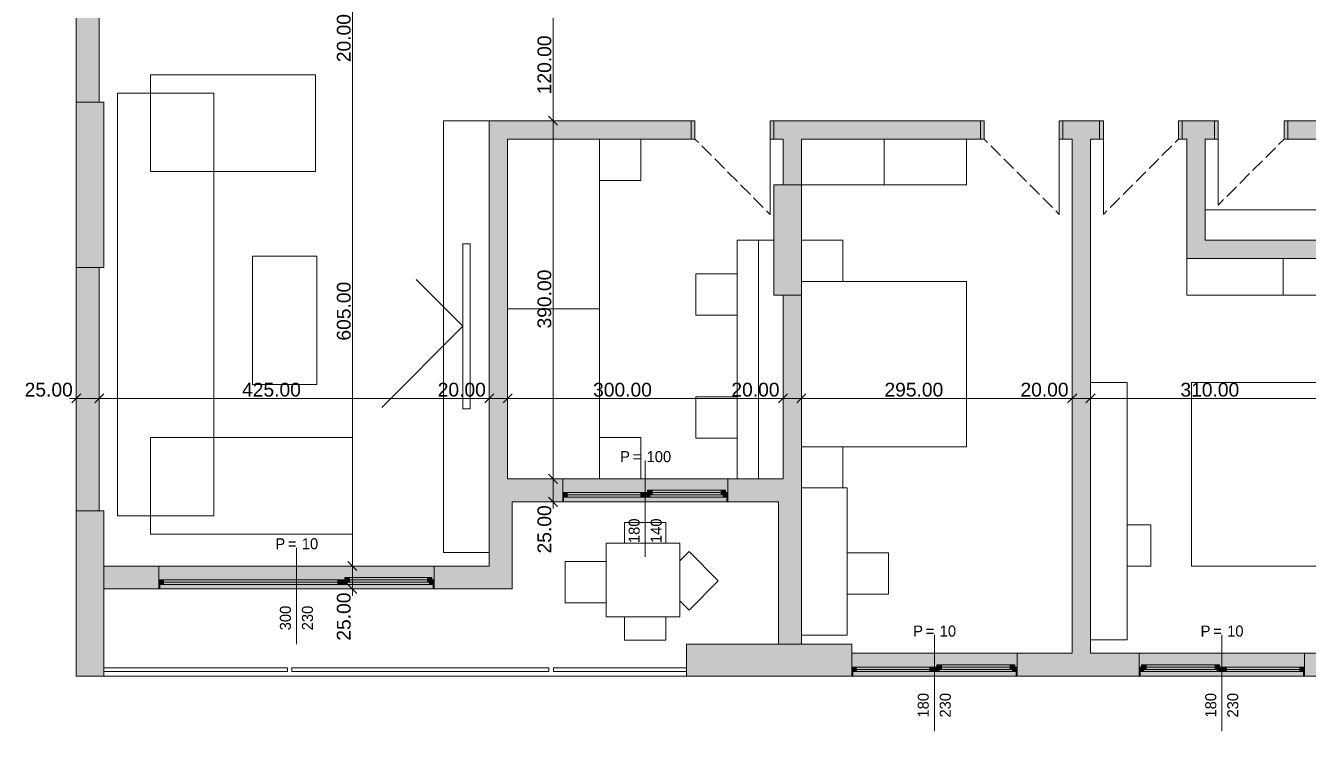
# Model space of a CAD drawing. Header units: millimetres. Extents: x 5493291 to 5652041, y -5155064 to -5098765.
# Drawn here: x 5514951 to 5528928, y -5138942 to -5131257 of the extents above; entities that cross this region are included whole.
import ezdxf

# ---------------------------------------------------------------- set-up
doc = ezdxf.new("R2010")
doc.units = ezdxf.units.MM
doc.header["$MEASUREMENT"] = 0
for name, color, linetype, lineweight in [('Drawing & Figure_Pen_No__1', 7, 'Continuous', 13), ('Drawing & Figure_Pen_No__101', 252, 'Continuous', 13), ('Drawing & Figure_Pen_No__2', 8, 'Continuous', 13)]:
    doc.layers.add(name, color=color, linetype=linetype, lineweight=lineweight)
for name, color, linetype, lineweight, true_color in [('Drawing & Figure_Pen_No__145', 7, 'Continuous', 13, 0x0077b0), ('Drawing & Figure_Pen_No__181', 7, 'Continuous', 5, 0x282828), ('Drawing & Figure_Pen_No__61', 7, 'Continuous', 13, 0x6a6a6a)]:
    doc.layers.add(name, color=color, linetype=linetype, lineweight=lineweight, true_color=true_color)
doc.styles.add('GENERATED_STYLE_1', font='GIL_____.TTF')
doc.styles.add('GENERATED_STYLE_2', font='arial.ttf')

msp = doc.modelspace()

# ---------------------------------------------------------------- hatches: boundary and pattern name
at = {"layer": 'Drawing & Figure_Pen_No__1', "linetype": 'Continuous', "lineweight": 0, "true_color": 0xffffff}
for points in [[(5515553, -5130592), (5515503, -5130592), (5515503, -5132092), (5515753, -5132092), (5515753, -5130592), (5515603, -5130592)], [(5520003, -5132492), (5520203, -5132492), (5520003, -5132292)], [(5520003, -5132292), (5520203, -5132492), (5520203, -5132292)], [(5520203, -5132492), (5522203, -5132492), (5522203, -5132292), (5520203, -5132292)], [(5522203, -5132292), (5522203, -5132492), (5522243, -5132492), (5522243, -5132292)], [(5523103, -5132492), (5523103, -5132292), (5523064, -5132292), (5523064, -5132492)], [(5523103, -5132492), (5525354, -5132492), (5525354, -5132292), (5523103, -5132292)], [(5525354, -5132292), (5525354, -5132492), (5525394, -5132492), (5525394, -5132292)], [(5526254, -5132492), (5526254, -5132292), (5526214, -5132292), (5526214, -5132492)], [(5526254, -5132492), (5526654, -5132492), (5526654, -5132292), (5526254, -5132292)], [(5526654, -5132492), (5526694, -5132492), (5526694, -5132292), (5526654, -5132292)], [(5527554, -5132292), (5527514, -5132292), (5527514, -5132492), (5527554, -5132492)], [(5527554, -5132492), (5527904, -5132492), (5527904, -5132292), (5527554, -5132292)], [(5527904, -5132492), (5527944, -5132492), (5527944, -5132292), (5527904, -5132292)], [(5528704, -5132292), (5528664, -5132292), (5528664, -5132492), (5528704, -5132492)], [(5528704, -5132492), (5529604, -5132492), (5529604, -5132292), (5528704, -5132292)], [(5520003, -5132492), (5520003, -5136192), (5520203, -5136192), (5520203, -5132492)], [(5523404, -5132992), (5523404, -5132492), (5523204, -5132492), (5523204, -5132992)], [(5526554, -5138092), (5526554, -5132492), (5526354, -5132492), (5526354, -5138092)], [(5527804, -5133592), (5527804, -5132492), (5527604, -5132492), (5527604, -5133592)], [(5527804, -5133592), (5527604, -5133792), (5527804, -5133792)], [(5527604, -5133592), (5527604, -5133792), (5527804, -5133592)], [(5527804, -5133792), (5529604, -5133792), (5529604, -5133592), (5527804, -5133592)], [(5515503, -5133892), (5515503, -5136542), (5515753, -5136542), (5515753, -5133892)], [(5523404, -5136192), (5523404, -5134192), (5523204, -5134192), (5523204, -5136192)], [(5520003, -5136192), (5520253, -5136442), (5520253, -5136192)], [(5520003, -5136442), (5520253, -5136442), (5520003, -5136192)], [(5520253, -5136192), (5520253, -5136442), (5520803, -5136442), (5520803, -5136392), (5520803, -5136342), (5520803, -5136192)], [(5522604, -5136392), (5522604, -5136342), (5522604, -5136192), (5520803, -5136192), (5520803, -5136342), (5520803, -5136392)], [(5522604, -5136392), (5522604, -5136442), (5523204, -5136442), (5523204, -5136192), (5522604, -5136192), (5522604, -5136342)], [(5523204, -5136192), (5523404, -5136442), (5523404, -5136192)], [(5523204, -5136442), (5523404, -5136442), (5523204, -5136192)], [(5520803, -5136342), (5520803, -5136392), (5520853, -5136392), (5520853, -5136342)], [(5520803, -5136392), (5520803, -5136442), (5520813, -5136442), (5522593, -5136442), (5522604, -5136442), (5522604, -5136392)], [(5520813, -5136442), (5520813, -5136392), (5520803, -5136392), (5520803, -5136442)], [(5520853, -5136342), (5520853, -5136392), (5521653, -5136392), (5521653, -5136342)], [(5521703, -5136392), (5521703, -5136342), (5521653, -5136342), (5521653, -5136392)], [(5521703, -5136342), (5521703, -5136392), (5521753, -5136392), (5521753, -5136367), (5521728, -5136367), (5521728, -5136342)], [(5521728, -5136317), (5521728, -5136367), (5521778, -5136367), (5521778, -5136317)], [(5522528, -5136317), (5521778, -5136317), (5521778, -5136367), (5521753, -5136367), (5521753, -5136392), (5522553, -5136392), (5522553, -5136367), (5522528, -5136367)], [(5522528, -5136367), (5522528, -5136317), (5521778, -5136317), (5521778, -5136367)], [(5522578, -5136367), (5522578, -5136317), (5522528, -5136317), (5522528, -5136367)], [(5522604, -5136392), (5522604, -5136342), (5522578, -5136342), (5522578, -5136367), (5522553, -5136367), (5522553, -5136392)], [(5522604, -5136442), (5522604, -5136392), (5522593, -5136392), (5522593, -5136442)], [(5520003, -5136442), (5520003, -5137142), (5520253, -5137142), (5520253, -5136442)], [(5523404, -5137992), (5523404, -5136442), (5523154, -5136442), (5523154, -5137992)], [(5515803, -5137142), (5515803, -5137392), (5516403, -5137392), (5516403, -5137342), (5516403, -5137292), (5516403, -5137142)], [(5519403, -5137342), (5519403, -5137292), (5519403, -5137142), (5516403, -5137142), (5516403, -5137292), (5516403, -5137342)], [(5519403, -5137342), (5519403, -5137392), (5520003, -5137392), (5520003, -5137142), (5519403, -5137142), (5519403, -5137292)], [(5520003, -5137392), (5520253, -5137392), (5520003, -5137142)], [(5520003, -5137142), (5520253, -5137392), (5520253, -5137142)], [(5516403, -5137292), (5516403, -5137342), (5516453, -5137342), (5516453, -5137292)], [(5516403, -5137342), (5516403, -5137392), (5516413, -5137392), (5519393, -5137392), (5519403, -5137392), (5519403, -5137342)], [(5516413, -5137392), (5516413, -5137342), (5516403, -5137342), (5516403, -5137392)], [(5516453, -5137292), (5516453, -5137342), (5518353, -5137342), (5518353, -5137292)], [(5518403, -5137342), (5518403, -5137292), (5518353, -5137292), (5518353, -5137342)], [(5518403, -5137292), (5518403, -5137342), (5518453, -5137342), (5518453, -5137317), (5518428, -5137317), (5518428, -5137292)], [(5518428, -5137267), (5518428, -5137317), (5518478, -5137317), (5518478, -5137267)], [(5519328, -5137267), (5518478, -5137267), (5518478, -5137317), (5518453, -5137317), (5518453, -5137342), (5519353, -5137342), (5519353, -5137317), (5519328, -5137317)], [(5519328, -5137317), (5519328, -5137267), (5518478, -5137267), (5518478, -5137317)], [(5519378, -5137317), (5519378, -5137267), (5519328, -5137267), (5519328, -5137317)], [(5519403, -5137342), (5519403, -5137292), (5519378, -5137292), (5519378, -5137317), (5519353, -5137317), (5519353, -5137342)], [(5519403, -5137392), (5519403, -5137342), (5519393, -5137342), (5519393, -5137392)], [(5525754, -5138292), (5525754, -5138242), (5525754, -5138092), (5523954, -5138092), (5523954, -5138242), (5523954, -5138292)], [(5525754, -5138342), (5527086, -5138342), (5527086, -5138292), (5527086, -5138242), (5527086, -5138092), (5525754, -5138092), (5525754, -5138242), (5525754, -5138292)], [(5527086, -5138292), (5528886, -5138292), (5528886, -5138242), (5528886, -5138092), (5527086, -5138092), (5527086, -5138242)], [(5528886, -5138292), (5528886, -5138342), (5529604, -5138342), (5529604, -5138092), (5528886, -5138092), (5528886, -5138242)], [(5523954, -5138242), (5523954, -5138292), (5524004, -5138292), (5524004, -5138242)], [(5524004, -5138242), (5524004, -5138292), (5524804, -5138292), (5524804, -5138242)], [(5524854, -5138292), (5524854, -5138242), (5524804, -5138242), (5524804, -5138292)], [(5524854, -5138242), (5524854, -5138292), (5524904, -5138292), (5524904, -5138267), (5524879, -5138267), (5524879, -5138242)], [(5524879, -5138217), (5524879, -5138267), (5524929, -5138267), (5524929, -5138217)], [(5525679, -5138217), (5524929, -5138217), (5524929, -5138267), (5524904, -5138267), (5524904, -5138292), (5525704, -5138292), (5525704, -5138267), (5525679, -5138267)], [(5525679, -5138267), (5525679, -5138217), (5524929, -5138217), (5524929, -5138267)], [(5525729, -5138267), (5525729, -5138217), (5525679, -5138217), (5525679, -5138267)], [(5525754, -5138292), (5525754, -5138242), (5525729, -5138242), (5525729, -5138267), (5525704, -5138267), (5525704, -5138292)], [(5527086, -5138292), (5527136, -5138292), (5527136, -5138267), (5527111, -5138267), (5527111, -5138242), (5527086, -5138242)], [(5527111, -5138267), (5527161, -5138267), (5527161, -5138217), (5527111, -5138217)], [(5527161, -5138217), (5527161, -5138267), (5527136, -5138267), (5527136, -5138292), (5527936, -5138292), (5527936, -5138267), (5527911, -5138267), (5527911, -5138217)], [(5527161, -5138267), (5527911, -5138267), (5527911, -5138217), (5527161, -5138217)], [(5527961, -5138217), (5527911, -5138217), (5527911, -5138267), (5527961, -5138267)], [(5527986, -5138242), (5527961, -5138242), (5527961, -5138267), (5527936, -5138267), (5527936, -5138292), (5527986, -5138292)], [(5527986, -5138292), (5528036, -5138292), (5528036, -5138242), (5527986, -5138242)], [(5528836, -5138242), (5528036, -5138242), (5528036, -5138292), (5528836, -5138292)], [(5528886, -5138242), (5528836, -5138242), (5528836, -5138292), (5528886, -5138292)], [(5523954, -5138292), (5523954, -5138342), (5523964, -5138342), (5525744, -5138342), (5525754, -5138342), (5525754, -5138292)], [(5523964, -5138342), (5523964, -5138292), (5523954, -5138292), (5523954, -5138342)], [(5525754, -5138342), (5525754, -5138292), (5525744, -5138292), (5525744, -5138342)], [(5528886, -5138292), (5527086, -5138292), (5527086, -5138342), (5527096, -5138342), (5528876, -5138342), (5528886, -5138342)], [(5527086, -5138342), (5527096, -5138342), (5527096, -5138292), (5527086, -5138292)], [(5528876, -5138342), (5528886, -5138342), (5528886, -5138292), (5528876, -5138292)]]:
    msp.add_hatch(color=7, dxfattribs=at).paths.add_polyline_path(points)
at = {"layer": 'Drawing & Figure_Pen_No__1', "linetype": 'Continuous', "lineweight": 0, "true_color": 0x000000}
for points in [[(5515803, -5132092), (5515503, -5132092), (5515503, -5133892), (5515803, -5133892)], [(5523404, -5132992), (5523103, -5132992), (5523103, -5134192), (5523404, -5134192)], [(5515803, -5136542), (5515503, -5136542), (5515503, -5138342), (5515803, -5138342)], [(5522153, -5137992), (5522153, -5138342), (5523954, -5138342), (5523954, -5137992)]]:
    msp.add_hatch(color=18, dxfattribs=at).paths.add_polyline_path(points)

# ---------------------------------------------------------------- linework, layer by layer
at = {"layer": 'Drawing & Figure_Pen_No__1', "color": 7, "linetype": 'Continuous', "lineweight": 13}
for points in [[(5515503, -5119791), (5515503, -5138342)], [(5515503, -5119791), (5515503, -5138342)], [(5515503, -5130592), (5515503, -5132092)], [(5515753, -5132092), (5515753, -5130592)], [(5518511, -5137142), (5518511, -5131092)], [(5520698, -5132292), (5520698, -5131092)], [(5515503, -5132092), (5515753, -5132092)], [(5515803, -5132092), (5515503, -5132092)], [(5515503, -5132092), (5515503, -5133892)], [(5515803, -5133892), (5515803, -5132092)], [(5520003, -5132292), (5520003, -5132492)], [(5522203, -5132292), (5520003, -5132292)], [(5520791, -5132292), (5520604, -5132292)], [(5520698, -5136192), (5520698, -5132292)], [(5522203, -5132292), (5522181, -5132292)], [(5522203, -5132292), (5522181, -5132292)], [(5522203, -5132292), (5522181, -5132292)], [(5522203, -5132492), (5522203, -5132292)], [(5522203, -5132492), (5522203, -5132292)], [(5522203, -5132492), (5522203, -5132292)], [(5523103, -5132292), (5523126, -5132292)], [(5523103, -5132492), (5523103, -5132292)], [(5525354, -5132292), (5523103, -5132292)], [(5523103, -5132492), (5523103, -5132292)], [(5523103, -5132492), (5523103, -5132292)], [(5523103, -5132292), (5523126, -5132292)], [(5523103, -5132292), (5523126, -5132292)], [(5525354, -5132292), (5525332, -5132292)], [(5525354, -5132292), (5525332, -5132292)], [(5525354, -5132292), (5525332, -5132292)], [(5525354, -5132492), (5525354, -5132292)], [(5525354, -5132492), (5525354, -5132292)], [(5525354, -5132492), (5525354, -5132292)], [(5526254, -5132292), (5526276, -5132292)], [(5526254, -5132492), (5526254, -5132292)], [(5526654, -5132292), (5526254, -5132292)], [(5526254, -5132492), (5526254, -5132292)], [(5526254, -5132492), (5526254, -5132292)], [(5526254, -5132292), (5526276, -5132292)], [(5526254, -5132292), (5526276, -5132292)], [(5526654, -5132292), (5526632, -5132292)], [(5526654, -5132292), (5526632, -5132292)], [(5526654, -5132292), (5526632, -5132292)], [(5526654, -5132492), (5526654, -5132292)], [(5526654, -5132492), (5526654, -5132292)], [(5526654, -5132492), (5526654, -5132292)], [(5527554, -5132292), (5527576, -5132292)], [(5527554, -5132492), (5527554, -5132292)], [(5527904, -5132292), (5527554, -5132292)], [(5527554, -5132492), (5527554, -5132292)], [(5527554, -5132492), (5527554, -5132292)], [(5527554, -5132292), (5527576, -5132292)], [(5527554, -5132292), (5527576, -5132292)], [(5527904, -5132292), (5527882, -5132292)], [(5527904, -5132292), (5527882, -5132292)], [(5527904, -5132292), (5527882, -5132292)], [(5527904, -5132492), (5527904, -5132292)], [(5527904, -5132492), (5527904, -5132292)], [(5527904, -5132492), (5527904, -5132292)], [(5528704, -5132292), (5528726, -5132292)], [(5528704, -5132492), (5528704, -5132292)], [(5529604, -5132292), (5528704, -5132292)], [(5528704, -5132492), (5528704, -5132292)], [(5528704, -5132492), (5528704, -5132292)], [(5528704, -5132292), (5528726, -5132292)], [(5528704, -5132292), (5528726, -5132292)], [(5520003, -5132492), (5520003, -5136192)], [(5520203, -5132492), (5522203, -5132492)], [(5520203, -5136192), (5520203, -5132492)], [(5522203, -5132492), (5522181, -5132492)], [(5522203, -5132492), (5522181, -5132492)], [(5522203, -5132492), (5522181, -5132492)], [(5523103, -5132492), (5523126, -5132492)], [(5523103, -5132492), (5523204, -5132492)], [(5523103, -5132492), (5523126, -5132492)], [(5523103, -5132492), (5523126, -5132492)], [(5523204, -5132492), (5523204, -5132992)], [(5523404, -5132492), (5525354, -5132492)], [(5523404, -5132992), (5523404, -5132492)], [(5525354, -5132492), (5525332, -5132492)], [(5525354, -5132492), (5525332, -5132492)], [(5525354, -5132492), (5525332, -5132492)], [(5526254, -5132492), (5526276, -5132492)], [(5526254, -5132492), (5526354, -5132492)], [(5526254, -5132492), (5526276, -5132492)], [(5526254, -5132492), (5526276, -5132492)], [(5526354, -5132492), (5526354, -5138092)], [(5526554, -5138092), (5526554, -5132492)], [(5526554, -5132492), (5526654, -5132492)], [(5526654, -5132492), (5526632, -5132492)], [(5526654, -5132492), (5526632, -5132492)], [(5526654, -5132492), (5526632, -5132492)], [(5527554, -5132492), (5527576, -5132492)], [(5527554, -5132492), (5527604, -5132492)], [(5527554, -5132492), (5527576, -5132492)], [(5527554, -5132492), (5527576, -5132492)], [(5527604, -5132492), (5527604, -5133792)], [(5527804, -5132492), (5527904, -5132492)], [(5527804, -5133592), (5527804, -5132492)], [(5527904, -5132492), (5527882, -5132492)], [(5527904, -5132492), (5527882, -5132492)], [(5527904, -5132492), (5527882, -5132492)], [(5528704, -5132492), (5528726, -5132492)], [(5528704, -5132492), (5529604, -5132492)], [(5528704, -5132492), (5528726, -5132492)], [(5528704, -5132492), (5528726, -5132492)], [(5523404, -5132992), (5523103, -5132992)], [(5523103, -5132992), (5523103, -5134192)], [(5523204, -5132992), (5523404, -5132992)], [(5523404, -5134192), (5523404, -5132992)], [(5529604, -5133592), (5527804, -5133592)], [(5515503, -5133892), (5515503, -5136542)], [(5515753, -5133892), (5515503, -5133892)], [(5515503, -5133892), (5515803, -5133892)], [(5515753, -5136542), (5515753, -5133892)], [(5527604, -5133792), (5527804, -5133792)], [(5527804, -5133792), (5529604, -5133792)], [(5523103, -5134192), (5523404, -5134192)], [(5523404, -5134192), (5523204, -5134192)], [(5523204, -5134192), (5523204, -5136192)], [(5523404, -5136192), (5523404, -5134192)], [(5515503, -5135410), (5515503, -5135222)], [(5515753, -5135410), (5515753, -5135222)], [(5520003, -5135410), (5520003, -5135222)], [(5520203, -5135410), (5520203, -5135222)], [(5523204, -5135410), (5523204, -5135222)], [(5523404, -5135410), (5523404, -5135222)], [(5526354, -5135410), (5526354, -5135222)], [(5526554, -5135410), (5526554, -5135222)], [(5515428, -5135316), (5515503, -5135316)], [(5515503, -5135316), (5515753, -5135316)], [(5515753, -5135316), (5520003, -5135316)], [(5520003, -5135316), (5520203, -5135316)], [(5520203, -5135316), (5523204, -5135316)], [(5523204, -5135316), (5523404, -5135316)], [(5523404, -5135316), (5526354, -5135316)], [(5526354, -5135316), (5526554, -5135316)], [(5526554, -5135316), (5529654, -5135316)], [(5520003, -5136192), (5520003, -5137142)], [(5520203, -5136192), (5520253, -5136192)], [(5520803, -5136192), (5520253, -5136192)], [(5520791, -5136192), (5520604, -5136192)], [(5520698, -5136442), (5520698, -5136192)], [(5520803, -5136342), (5520803, -5136192)], [(5522604, -5136342), (5522604, -5136192)], [(5523204, -5136192), (5522604, -5136192)], [(5523404, -5136442), (5523404, -5136192)], [(5520803, -5136392), (5520803, -5136342)], [(5520803, -5136442), (5520803, -5136392)], [(5520803, -5136442), (5520803, -5136392)], [(5522604, -5136392), (5522604, -5136342)], [(5522604, -5136442), (5522604, -5136392)], [(5522604, -5136442), (5522604, -5136392)], [(5515503, -5136542), (5515753, -5136542)], [(5515803, -5136542), (5515503, -5136542)], [(5515503, -5136542), (5515503, -5138342)], [(5515803, -5138342), (5515803, -5136542)], [(5520253, -5137392), (5520253, -5136442)], [(5520253, -5136442), (5520803, -5136442)], [(5520791, -5136442), (5520604, -5136442)], [(5520698, -5136517), (5520698, -5136442)], [(5522604, -5136442), (5523154, -5136442)], [(5523154, -5136442), (5523154, -5137992)], [(5523404, -5137992), (5523404, -5136442)], [(5516403, -5137142), (5515803, -5137142)], [(5515803, -5137392), (5515803, -5137142)], [(5516403, -5137292), (5516403, -5137142)], [(5518605, -5137142), (5518417, -5137142)], [(5518511, -5137392), (5518511, -5137142)], [(5519403, -5137292), (5519403, -5137142)], [(5520003, -5137142), (5519403, -5137142)], [(5515803, -5137392), (5516403, -5137392)], [(5516403, -5137342), (5516403, -5137292)], [(5516403, -5137392), (5516403, -5137342)], [(5516403, -5137392), (5516403, -5137342)], [(5518605, -5137392), (5518417, -5137392)], [(5518511, -5137467), (5518511, -5137392)], [(5519403, -5137342), (5519403, -5137292)], [(5519403, -5137392), (5519403, -5137342)], [(5519403, -5137392), (5519403, -5137342)], [(5519403, -5137392), (5520003, -5137392)], [(5520253, -5137392), (5520003, -5137392)], [(5522153, -5137992), (5522153, -5138342)], [(5523954, -5137992), (5522153, -5137992)], [(5523154, -5137992), (5523404, -5137992)], [(5523954, -5138342), (5523954, -5137992)], [(5523954, -5138242), (5523954, -5138092)], [(5525754, -5138242), (5525754, -5138092)], [(5526354, -5138092), (5525754, -5138092)], [(5527086, -5138092), (5526554, -5138092)], [(5527086, -5138242), (5527086, -5138092)], [(5528886, -5138242), (5528886, -5138092)], [(5529604, -5138092), (5528886, -5138092)], [(5523954, -5138292), (5523954, -5138242)], [(5525754, -5138292), (5525754, -5138242)], [(5527086, -5138292), (5527086, -5138242)], [(5528886, -5138292), (5528886, -5138242)], [(5515503, -5138342), (5529904, -5138342)], [(5515503, -5138342), (5529904, -5138342)], [(5515503, -5138342), (5515803, -5138342)], [(5517803, -5138252), (5515803, -5138252)], [(5515803, -5138252), (5515803, -5138292)], [(5515803, -5138292), (5517803, -5138292)], [(5517803, -5138292), (5517803, -5138252)], [(5520653, -5138252), (5517853, -5138252)], [(5517853, -5138252), (5517853, -5138292)], [(5517853, -5138292), (5520653, -5138292)], [(5520653, -5138292), (5520653, -5138252)], [(5522153, -5138252), (5520703, -5138252)], [(5520703, -5138252), (5520703, -5138292)], [(5520703, -5138292), (5522153, -5138292)], [(5522153, -5138292), (5522153, -5138252)], [(5522153, -5138342), (5523954, -5138342)], [(5523954, -5138342), (5523954, -5138292)], [(5523954, -5138342), (5523954, -5138292)], [(5525754, -5138342), (5525754, -5138292)], [(5525754, -5138342), (5525754, -5138292)], [(5525754, -5138342), (5527086, -5138342)], [(5527086, -5138342), (5527086, -5138292)], [(5527086, -5138342), (5527086, -5138292)], [(5528886, -5138342), (5528886, -5138292)], [(5528886, -5138342), (5528886, -5138292)], [(5528886, -5138342), (5529604, -5138342)]]:
    msp.add_lwpolyline(points, dxfattribs=at)
at = {"layer": 'Drawing & Figure_Pen_No__101', "color": 252, "linetype": 'Continuous', "lineweight": 13}
for points in [[(5516311, -5131794), (5518111, -5131794)], [(5516311, -5132844), (5516311, -5131794)], [(5518111, -5131794), (5518111, -5132844)], [(5515953, -5131994), (5517003, -5131994)], [(5515953, -5136594), (5515953, -5131994)], [(5517003, -5131994), (5517003, -5136594)], [(5520003, -5132292), (5519503, -5132292)], [(5519503, -5132292), (5519503, -5136994)], [(5520003, -5136994), (5520003, -5132292)], [(5520203, -5134342), (5520203, -5132492)], [(5520203, -5132492), (5521203, -5132492)], [(5521203, -5132492), (5521203, -5134342)], [(5521203, -5132492), (5521203, -5132942)], [(5521653, -5132492), (5521203, -5132492)], [(5521653, -5132942), (5521653, -5132492)], [(5524304, -5132492), (5523404, -5132492)], [(5523404, -5132492), (5523404, -5132992)], [(5524304, -5132992), (5524304, -5132492)], [(5525204, -5132492), (5524304, -5132492)], [(5524304, -5132492), (5524304, -5132992)], [(5525204, -5132992), (5525204, -5132492)], [(5518111, -5132844), (5516311, -5132844)], [(5521203, -5132942), (5521653, -5132942)], [(5523404, -5132992), (5524304, -5132992)], [(5524304, -5132992), (5525204, -5132992)], [(5527804, -5133263), (5529104, -5133263)], [(5522703, -5136192), (5522703, -5133594)], [(5522703, -5133594), (5523103, -5133594)], [(5522937, -5133594), (5523103, -5133594)], [(5522937, -5136192), (5522937, -5133594)], [(5523103, -5133594), (5523103, -5134192)], [(5523103, -5133594), (5523103, -5134192)], [(5523854, -5133594), (5523404, -5133594)], [(5523404, -5133594), (5523404, -5134044)], [(5523854, -5134044), (5523854, -5133594)], [(5517422, -5133766), (5518122, -5133766)], [(5517422, -5135166), (5517422, -5133766)], [(5518122, -5133766), (5518122, -5135166)], [(5519796, -5133632), (5519716, -5133632)], [(5519716, -5133632), (5519716, -5135431)], [(5519796, -5135431), (5519796, -5133632)], [(5528654, -5133792), (5527604, -5133792)], [(5527604, -5133792), (5527604, -5134192)], [(5528654, -5134192), (5528654, -5133792)], [(5529604, -5133792), (5528654, -5133792)], [(5528654, -5133792), (5528654, -5134192)], [(5519716, -5134531), (5519206, -5134021)], [(5522253, -5134409), (5522253, -5133959)], [(5522253, -5133959), (5522703, -5133959)], [(5522703, -5133959), (5522703, -5134409)], [(5523404, -5134044), (5525204, -5134044)], [(5523404, -5135844), (5523404, -5134044)], [(5523404, -5134044), (5523854, -5134044)], [(5525204, -5134044), (5525204, -5135844)], [(5523103, -5134192), (5523204, -5134192)], [(5523103, -5134192), (5523204, -5134192)], [(5523204, -5134192), (5523204, -5136192)], [(5523204, -5134192), (5523204, -5136192)], [(5527604, -5134192), (5528654, -5134192)], [(5528654, -5134192), (5529604, -5134192)], [(5521203, -5134342), (5520203, -5134342)], [(5520203, -5134342), (5520203, -5136192)], [(5521203, -5134342), (5520203, -5134342)], [(5521203, -5136192), (5521203, -5134342)], [(5522703, -5134409), (5522253, -5134409)], [(5519716, -5134531), (5518832, -5135415)], [(5518122, -5135166), (5517422, -5135166)], [(5526954, -5135144), (5526554, -5135144)], [(5526554, -5135144), (5526554, -5137944)], [(5526954, -5137944), (5526954, -5135144)], [(5529654, -5135144), (5527654, -5135144)], [(5527654, -5135144), (5527654, -5137144)], [(5522253, -5135749), (5522253, -5135298)], [(5522253, -5135298), (5522703, -5135298)], [(5522703, -5135298), (5522703, -5135749)], [(5519716, -5135431), (5519796, -5135431)], [(5516311, -5135744), (5518511, -5135744)], [(5516311, -5136794), (5516311, -5135744)], [(5518511, -5135744), (5518511, -5136794)], [(5521203, -5136192), (5521203, -5135744)], [(5521203, -5135744), (5521653, -5135744)], [(5521653, -5135744), (5521653, -5136192)], [(5522703, -5135749), (5522253, -5135749)], [(5525204, -5135844), (5523404, -5135844)], [(5523854, -5135844), (5523404, -5135844)], [(5523404, -5135844), (5523404, -5136292)], [(5523854, -5136292), (5523854, -5135844)], [(5520203, -5136192), (5521203, -5136192)], [(5521653, -5136192), (5521203, -5136192)], [(5523204, -5136192), (5522703, -5136192)], [(5523204, -5136192), (5522937, -5136192)], [(5523404, -5136292), (5523854, -5136292)], [(5523904, -5136292), (5523404, -5136292)], [(5523404, -5136292), (5523404, -5137894)], [(5523904, -5137894), (5523904, -5136292)], [(5517003, -5136594), (5515953, -5136594)], [(5521478, -5136894), (5521478, -5136669)], [(5521478, -5136669), (5521928, -5136669)], [(5521928, -5136669), (5521928, -5136894)], [(5526954, -5136694), (5527211, -5136694)], [(5527211, -5136694), (5527211, -5137144)], [(5518511, -5136794), (5516311, -5136794)], [(5521278, -5136894), (5522078, -5136894)], [(5521278, -5137694), (5521278, -5136894)], [(5522078, -5136894), (5522078, -5137694)], [(5522078, -5137087), (5522180, -5136985)], [(5522180, -5136985), (5522498, -5137304)], [(5519503, -5136994), (5520003, -5136994)], [(5520828, -5137544), (5520828, -5137094)], [(5520828, -5137094), (5521278, -5137094)], [(5521278, -5137094), (5521278, -5137544)], [(5524354, -5136998), (5523904, -5136998)], [(5523904, -5136998), (5523904, -5137449)], [(5524354, -5137449), (5524354, -5136998)], [(5527211, -5137144), (5526954, -5137144)], [(5527654, -5137144), (5529654, -5137144)], [(5522498, -5137304), (5522180, -5137622)], [(5521278, -5137544), (5520828, -5137544)], [(5522180, -5137622), (5522078, -5137521)], [(5523904, -5137449), (5524354, -5137449)], [(5522078, -5137694), (5521278, -5137694)], [(5521478, -5137949), (5521478, -5137694)], [(5521928, -5137694), (5521928, -5137949)], [(5521928, -5137949), (5521478, -5137949)], [(5523404, -5137894), (5523904, -5137894)], [(5526554, -5137944), (5526954, -5137944)]]:
    msp.add_lwpolyline(points, dxfattribs=at)
at = {"layer": 'Drawing & Figure_Pen_No__145', "color": 144, "linetype": 'Continuous', "lineweight": 13, "true_color": 0x0077b0}
for points in [[(5520648, -5132242), (5520747, -5132342)], [(5515553, -5135266), (5515453, -5135366)], [(5515803, -5135266), (5515703, -5135366)], [(5520053, -5135266), (5519953, -5135366)], [(5520253, -5135266), (5520153, -5135366)], [(5523253, -5135266), (5523154, -5135366)], [(5523453, -5135266), (5523354, -5135366)], [(5526404, -5135266), (5526304, -5135366)], [(5526604, -5135266), (5526504, -5135366)], [(5521703, -5137042), (5521703, -5135992)], [(5520648, -5136142), (5520747, -5136242)], [(5520648, -5136392), (5520747, -5136492)], [(5517903, -5137992), (5517903, -5136942)], [(5518461, -5137092), (5518561, -5137192)], [(5518461, -5137342), (5518561, -5137442)], [(5524854, -5138942), (5524854, -5137892)], [(5527986, -5138942), (5527986, -5137892)]]:
    msp.add_lwpolyline(points, dxfattribs=at)
at = {"layer": 'Drawing & Figure_Pen_No__181', "color": 250, "linetype": 'Continuous', "lineweight": 5, "true_color": 0x282828}
for points in [[(5522243, -5132492), (5522282, -5132531)], [(5525394, -5132492), (5525432, -5132531)], [(5527514, -5132492), (5527475, -5132531)], [(5528664, -5132492), (5528604, -5132552)], [(5522318, -5132566), (5522424, -5132672)], [(5525468, -5132566), (5525574, -5132672)], [(5527440, -5132566), (5527333, -5132672)], [(5528569, -5132587), (5528463, -5132693)], [(5522459, -5132707), (5522565, -5132814)], [(5525609, -5132707), (5525715, -5132814)], [(5527298, -5132707), (5527192, -5132814)], [(5528427, -5132728), (5528321, -5132834)], [(5522600, -5132849), (5522707, -5132955)], [(5525751, -5132849), (5525857, -5132955)], [(5527157, -5132849), (5527051, -5132955)], [(5528286, -5132869), (5528180, -5132976)], [(5522742, -5132990), (5522848, -5133096)], [(5525892, -5132990), (5525998, -5133096)], [(5527015, -5132990), (5526909, -5133096)], [(5528145, -5133011), (5528038, -5133117)], [(5522883, -5133132), (5522989, -5133238)], [(5526033, -5133132), (5526139, -5133238)], [(5526874, -5133132), (5526768, -5133238)], [(5528003, -5133152), (5527944, -5133212)], [(5523025, -5133273), (5523064, -5133312)], [(5526175, -5133273), (5526214, -5133312)], [(5526732, -5133273), (5526694, -5133312)]]:
    msp.add_lwpolyline(points, dxfattribs=at)
at = {"layer": 'Drawing & Figure_Pen_No__2', "color": 8, "linetype": 'Continuous', "lineweight": 13}
for points in [[(5520803, -5136192), (5522604, -5136192)], [(5520803, -5136342), (5520803, -5136192)], [(5522604, -5136342), (5522604, -5136192)], [(5520803, -5136342), (5520853, -5136342)], [(5520803, -5136392), (5520803, -5136342)], [(5520803, -5136392), (5520803, -5136342)], [(5520813, -5136392), (5520803, -5136392)], [(5520803, -5136392), (5520803, -5136442)], [(5520853, -5136392), (5520803, -5136392)], [(5520803, -5136442), (5520803, -5136392)], [(5520803, -5136442), (5520803, -5136392)], [(5520803, -5136442), (5520803, -5136392)], [(5520813, -5136442), (5520813, -5136392)], [(5520853, -5136342), (5520853, -5136392)], [(5520853, -5136342), (5521653, -5136342)], [(5520853, -5136367), (5521653, -5136367)], [(5521653, -5136392), (5520853, -5136392)], [(5521653, -5136392), (5521653, -5136342)], [(5521653, -5136342), (5521703, -5136342)], [(5521703, -5136392), (5521653, -5136392)], [(5521703, -5136342), (5521728, -5136342)], [(5521753, -5136392), (5521703, -5136392)], [(5521728, -5136317), (5521778, -5136317)], [(5521728, -5136367), (5521728, -5136317)], [(5521728, -5136342), (5521728, -5136367)], [(5521728, -5136367), (5521753, -5136367)], [(5521778, -5136367), (5521728, -5136367)], [(5521753, -5136367), (5521753, -5136392)], [(5522553, -5136392), (5521753, -5136392)], [(5521778, -5136317), (5522528, -5136317)], [(5521778, -5136317), (5521778, -5136367)], [(5521778, -5136317), (5522528, -5136317)], [(5521778, -5136342), (5522528, -5136342)], [(5522528, -5136367), (5521778, -5136367)], [(5522528, -5136367), (5522528, -5136317)], [(5522528, -5136317), (5522578, -5136317)], [(5522578, -5136367), (5522528, -5136367)], [(5522553, -5136392), (5522553, -5136367)], [(5522553, -5136367), (5522578, -5136367)], [(5522604, -5136392), (5522553, -5136392)], [(5522578, -5136317), (5522578, -5136367)], [(5522578, -5136367), (5522578, -5136342)], [(5522578, -5136342), (5522604, -5136342)], [(5522604, -5136392), (5522593, -5136392)], [(5522593, -5136392), (5522593, -5136442)], [(5522604, -5136392), (5522604, -5136342)], [(5522604, -5136392), (5522604, -5136342)], [(5522604, -5136442), (5522604, -5136392)], [(5522604, -5136442), (5522604, -5136392)], [(5522604, -5136442), (5522604, -5136392)], [(5522604, -5136442), (5522604, -5136392)], [(5520803, -5136442), (5522604, -5136442)], [(5520803, -5136442), (5520813, -5136442)], [(5520813, -5136442), (5522593, -5136442)], [(5522593, -5136442), (5522604, -5136442)], [(5516403, -5137142), (5519403, -5137142)], [(5516403, -5137292), (5516403, -5137142)], [(5519403, -5137292), (5519403, -5137142)], [(5516403, -5137292), (5516453, -5137292)], [(5516403, -5137342), (5516403, -5137292)], [(5516403, -5137342), (5516403, -5137292)], [(5516413, -5137342), (5516403, -5137342)], [(5516403, -5137342), (5516403, -5137392)], [(5516453, -5137342), (5516403, -5137342)], [(5516403, -5137392), (5516403, -5137342)], [(5516403, -5137392), (5516403, -5137342)], [(5516403, -5137392), (5516403, -5137342)], [(5516403, -5137392), (5519403, -5137392)], [(5516403, -5137392), (5516413, -5137392)], [(5516413, -5137392), (5516413, -5137342)], [(5516413, -5137392), (5519393, -5137392)], [(5516453, -5137292), (5516453, -5137342)], [(5516453, -5137292), (5518353, -5137292)], [(5516453, -5137317), (5518353, -5137317)], [(5518353, -5137342), (5516453, -5137342)], [(5518353, -5137342), (5518353, -5137292)], [(5518353, -5137292), (5518403, -5137292)], [(5518403, -5137342), (5518353, -5137342)], [(5518403, -5137292), (5518428, -5137292)], [(5518453, -5137342), (5518403, -5137342)], [(5518428, -5137267), (5518478, -5137267)], [(5518428, -5137317), (5518428, -5137267)], [(5518428, -5137292), (5518428, -5137317)], [(5518428, -5137317), (5518453, -5137317)], [(5518478, -5137317), (5518428, -5137317)], [(5518453, -5137317), (5518453, -5137342)], [(5519353, -5137342), (5518453, -5137342)], [(5518478, -5137267), (5519328, -5137267)], [(5518478, -5137267), (5518478, -5137317)], [(5518478, -5137267), (5519328, -5137267)], [(5518478, -5137292), (5519328, -5137292)], [(5519328, -5137317), (5518478, -5137317)], [(5519328, -5137317), (5519328, -5137267)], [(5519328, -5137267), (5519378, -5137267)], [(5519378, -5137317), (5519328, -5137317)], [(5519353, -5137342), (5519353, -5137317)], [(5519353, -5137317), (5519378, -5137317)], [(5519403, -5137342), (5519353, -5137342)], [(5519378, -5137267), (5519378, -5137317)], [(5519378, -5137317), (5519378, -5137292)], [(5519378, -5137292), (5519403, -5137292)], [(5519403, -5137342), (5519393, -5137342)], [(5519393, -5137342), (5519393, -5137392)], [(5519393, -5137392), (5519403, -5137392)], [(5519403, -5137342), (5519403, -5137292)], [(5519403, -5137342), (5519403, -5137292)], [(5519403, -5137392), (5519403, -5137342)], [(5519403, -5137392), (5519403, -5137342)], [(5519403, -5137392), (5519403, -5137342)], [(5519403, -5137392), (5519403, -5137342)], [(5523954, -5138092), (5525754, -5138092)], [(5523954, -5138242), (5523954, -5138092)], [(5525754, -5138242), (5525754, -5138092)], [(5528886, -5138092), (5527086, -5138092)], [(5527086, -5138242), (5527086, -5138092)], [(5528886, -5138242), (5528886, -5138092)], [(5523954, -5138242), (5524004, -5138242)], [(5523954, -5138292), (5523954, -5138242)], [(5523954, -5138292), (5523954, -5138242)], [(5524004, -5138242), (5524004, -5138292)], [(5524004, -5138242), (5524804, -5138242)], [(5524804, -5138292), (5524804, -5138242)], [(5524804, -5138242), (5524854, -5138242)], [(5524854, -5138242), (5524879, -5138242)], [(5524879, -5138217), (5524929, -5138217)], [(5524879, -5138267), (5524879, -5138217)], [(5524879, -5138242), (5524879, -5138267)], [(5524929, -5138217), (5525679, -5138217)], [(5524929, -5138217), (5524929, -5138267)], [(5524929, -5138217), (5525679, -5138217)], [(5524929, -5138242), (5525679, -5138242)], [(5525679, -5138267), (5525679, -5138217)], [(5525679, -5138217), (5525729, -5138217)], [(5525729, -5138217), (5525729, -5138267)], [(5525729, -5138267), (5525729, -5138242)], [(5525729, -5138242), (5525754, -5138242)], [(5525754, -5138292), (5525754, -5138242)], [(5525754, -5138292), (5525754, -5138242)], [(5527111, -5138242), (5527086, -5138242)], [(5527086, -5138292), (5527086, -5138242)], [(5527086, -5138292), (5527086, -5138242)], [(5527161, -5138217), (5527111, -5138217)], [(5527111, -5138217), (5527111, -5138267)], [(5527111, -5138267), (5527111, -5138242)], [(5527911, -5138217), (5527161, -5138217)], [(5527161, -5138267), (5527161, -5138217)], [(5527911, -5138217), (5527161, -5138217)], [(5527911, -5138242), (5527161, -5138242)], [(5527961, -5138217), (5527911, -5138217)], [(5527911, -5138217), (5527911, -5138267)], [(5527961, -5138267), (5527961, -5138217)], [(5527986, -5138242), (5527961, -5138242)], [(5527961, -5138242), (5527961, -5138267)], [(5528036, -5138242), (5527986, -5138242)], [(5528036, -5138292), (5528036, -5138242)], [(5528836, -5138242), (5528036, -5138242)], [(5528886, -5138242), (5528836, -5138242)], [(5528836, -5138242), (5528836, -5138292)], [(5528886, -5138292), (5528886, -5138242)], [(5528886, -5138292), (5528886, -5138242)], [(5523964, -5138292), (5523954, -5138292)], [(5523954, -5138292), (5523954, -5138342)], [(5524004, -5138292), (5523954, -5138292)], [(5523954, -5138342), (5523954, -5138292)], [(5523954, -5138342), (5523954, -5138292)], [(5523954, -5138342), (5523954, -5138292)], [(5523954, -5138342), (5525754, -5138342)], [(5523954, -5138342), (5523964, -5138342)], [(5523964, -5138342), (5523964, -5138292)], [(5523964, -5138342), (5525744, -5138342)], [(5524004, -5138267), (5524804, -5138267)], [(5524804, -5138292), (5524004, -5138292)], [(5524854, -5138292), (5524804, -5138292)], [(5524904, -5138292), (5524854, -5138292)], [(5524879, -5138267), (5524904, -5138267)], [(5524929, -5138267), (5524879, -5138267)], [(5524904, -5138267), (5524904, -5138292)], [(5525704, -5138292), (5524904, -5138292)], [(5525679, -5138267), (5524929, -5138267)], [(5525729, -5138267), (5525679, -5138267)], [(5525704, -5138292), (5525704, -5138267)], [(5525704, -5138267), (5525729, -5138267)], [(5525754, -5138292), (5525704, -5138292)], [(5525754, -5138292), (5525744, -5138292)], [(5525744, -5138292), (5525744, -5138342)], [(5525744, -5138342), (5525754, -5138342)], [(5525754, -5138342), (5525754, -5138292)], [(5525754, -5138342), (5525754, -5138292)], [(5525754, -5138342), (5525754, -5138292)], [(5525754, -5138342), (5525754, -5138292)], [(5527086, -5138342), (5527086, -5138292)], [(5527086, -5138292), (5527096, -5138292)], [(5527086, -5138292), (5527136, -5138292)], [(5527086, -5138342), (5527086, -5138292)], [(5527086, -5138342), (5527086, -5138292)], [(5527086, -5138342), (5527086, -5138292)], [(5528886, -5138342), (5527086, -5138342)], [(5527096, -5138342), (5527086, -5138342)], [(5527096, -5138292), (5527096, -5138342)], [(5528876, -5138342), (5527096, -5138342)], [(5527136, -5138267), (5527111, -5138267)], [(5527111, -5138267), (5527161, -5138267)], [(5527136, -5138292), (5527136, -5138267)], [(5527136, -5138292), (5527936, -5138292)], [(5527161, -5138267), (5527911, -5138267)], [(5527911, -5138267), (5527961, -5138267)], [(5527961, -5138267), (5527936, -5138267)], [(5527936, -5138267), (5527936, -5138292)], [(5527936, -5138292), (5527986, -5138292)], [(5527986, -5138292), (5528036, -5138292)], [(5528836, -5138267), (5528036, -5138267)], [(5528036, -5138292), (5528836, -5138292)], [(5528836, -5138292), (5528886, -5138292)], [(5528876, -5138342), (5528876, -5138292)], [(5528876, -5138292), (5528886, -5138292)], [(5528886, -5138342), (5528876, -5138342)], [(5528886, -5138292), (5528886, -5138342)], [(5528886, -5138342), (5528886, -5138292)], [(5528886, -5138342), (5528886, -5138292)], [(5528886, -5138342), (5528886, -5138292)]]:
    msp.add_lwpolyline(points, dxfattribs=at)
at = {"layer": 'Drawing & Figure_Pen_No__61', "color": 251, "linetype": 'Continuous', "lineweight": 13, "true_color": 0x6a6a6a}
for points in [[(5522203, -5132292), (5522243, -5132292)], [(5522203, -5132492), (5522203, -5132292)], [(5522243, -5132292), (5522243, -5132492)], [(5523064, -5132492), (5523064, -5132292)], [(5523064, -5132292), (5523103, -5132292)], [(5523103, -5132292), (5523103, -5132492)], [(5525354, -5132292), (5525394, -5132292)], [(5525354, -5132492), (5525354, -5132292)], [(5525394, -5132292), (5525394, -5132492)], [(5526214, -5132492), (5526214, -5132292)], [(5526214, -5132292), (5526254, -5132292)], [(5526254, -5132292), (5526254, -5132492)], [(5526694, -5132292), (5526654, -5132292)], [(5526654, -5132292), (5526654, -5132492)], [(5526694, -5132492), (5526694, -5132292)], [(5527554, -5132292), (5527514, -5132292)], [(5527514, -5132292), (5527514, -5132492)], [(5527554, -5132492), (5527554, -5132292)], [(5527944, -5132292), (5527904, -5132292)], [(5527904, -5132292), (5527904, -5132492)], [(5527944, -5132492), (5527944, -5132292)], [(5528704, -5132292), (5528664, -5132292)], [(5528664, -5132292), (5528664, -5132492)], [(5528704, -5132492), (5528704, -5132292)], [(5522243, -5132492), (5522203, -5132492)], [(5523103, -5132492), (5523064, -5132492)], [(5523064, -5132492), (5523064, -5133312)], [(5525394, -5132492), (5525354, -5132492)], [(5526254, -5132492), (5526214, -5132492)], [(5526214, -5132492), (5526214, -5133312)], [(5526654, -5132492), (5526694, -5132492)], [(5526694, -5132492), (5526694, -5133312)], [(5527514, -5132492), (5527554, -5132492)], [(5527904, -5132492), (5527944, -5132492)], [(5527944, -5132492), (5527944, -5133212)], [(5528664, -5132492), (5528704, -5132492)]]:
    msp.add_lwpolyline(points, dxfattribs=at)

# ---------------------------------------------------------------- texts
at = {"layer": 'Drawing & Figure_Pen_No__1', "color": 7, "linetype": 'Continuous', "lineweight": 13, "attachment_point": 7, "rotation": 90}
for s, insert, char_height, style in [('\\A1;{\\pql;\\fArial|b0|i0|c0|p0;\\W1.000000;20.00}', (5518494, -5131655), 150, 'GENERATED_STYLE_2'), ('\\A1;{\\pql;\\fArial|b0|i0|c0|p0;\\W1.000000;120.00}', (5520680, -5132005), 150, 'GENERATED_STYLE_2'), ('\\A1;{\\pql;\\fArial|b0|i0|c0|p0;\\W1.000000;390.00}', (5520680, -5134555), 150, 'GENERATED_STYLE_2'), ('\\A1;{\\pql;\\fArial|b0|i0|c0|p0;\\W1.000000;605.00}', (5518494, -5134687), 150, 'GENERATED_STYLE_2'), ('\\A1;{\\pql;\\fArial|b0|i0|c0|p0;\\W1.000000;25.00}', (5520680, -5137005), 150, 'GENERATED_STYLE_2'), ('\\A1;{\\pql;\\fGill Sans MT|b0|i0|c0|p0;\\W1.000000;180}', (5521643, -5136892), 120, 'GENERATED_STYLE_1'), ('\\A1;{\\pql;\\fGill Sans MT|b0|i0|c0|p0;\\W1.000000;140}', (5521883, -5136892), 120, 'GENERATED_STYLE_1'), ('\\A1;{\\pql;\\fArial|b0|i0|c0|p0;\\W1.000000;25.00}', (5518494, -5137955), 150, 'GENERATED_STYLE_2'), ('\\A1;{\\pql;\\fGill Sans MT|b0|i0|c0|p0;\\W1.000000;300}', (5517843, -5137842), 120, 'GENERATED_STYLE_1'), ('\\A1;{\\pql;\\fGill Sans MT|b0|i0|c0|p0;\\W1.000000;230}', (5518083, -5137842), 120, 'GENERATED_STYLE_1'), ('\\A1;{\\pql;\\fGill Sans MT|b0|i0|c0|p0;\\W1.000000;180}', (5524793, -5138792), 120, 'GENERATED_STYLE_1'), ('\\A1;{\\pql;\\fGill Sans MT|b0|i0|c0|p0;\\W1.000000;230}', (5525033, -5138792), 120, 'GENERATED_STYLE_1'), ('\\A1;{\\pql;\\fGill Sans MT|b0|i0|c0|p0;\\W1.000000;180}', (5527926, -5138792), 120, 'GENERATED_STYLE_1'), ('\\A1;{\\pql;\\fGill Sans MT|b0|i0|c0|p0;\\W1.000000;230}', (5528166, -5138792), 120, 'GENERATED_STYLE_1')]:
    msp.add_mtext(s, dxfattribs=dict(at, insert=insert, char_height=char_height, style=style))
at = {"layer": 'Drawing & Figure_Pen_No__1', "color": 7, "linetype": 'Continuous', "lineweight": 13, "attachment_point": 7}
for s, insert, char_height, style in [('\\A1;{\\pql;\\fArial|b0|i0|c0|p0;\\W1.000000;25.00}', (5514940, -5135298), 150, 'GENERATED_STYLE_2'), ('\\A1;{\\pql;\\fArial|b0|i0|c0|p0;\\W1.000000;425.00}', (5517309, -5135298), 150, 'GENERATED_STYLE_2'), ('\\A1;{\\pql;\\fArial|b0|i0|c0|p0;\\W1.000000;20.00}', (5519441, -5135298), 150, 'GENERATED_STYLE_2'), ('\\A1;{\\pql;\\fArial|b0|i0|c0|p0;\\W1.000000;300.00}', (5521134, -5135299), 150, 'GENERATED_STYLE_2'), ('\\A1;{\\pql;\\fArial|b0|i0|c0|p0;\\W1.000000;20.00}', (5522641, -5135298), 150, 'GENERATED_STYLE_2'), ('\\A1;{\\pql;\\fArial|b0|i0|c0|p0;\\W1.000000;295.00}', (5524309, -5135298), 150, 'GENERATED_STYLE_2'), ('\\A1;{\\pql;\\fArial|b0|i0|c0|p0;\\W1.000000;20.00}', (5525791, -5135298), 150, 'GENERATED_STYLE_2'), ('\\A1;{\\pql;\\fArial|b0|i0|c0|p0;\\W1.000000;310.00}', (5527534, -5135299), 150, 'GENERATED_STYLE_2'), ('\\A1;{\\pql;\\fGill Sans MT|b0|i0|c0|p0;\\W1.000000;P}', (5521428, -5136010), 120, 'GENERATED_STYLE_1'), ('\\A1;{\\pql;\\fGill Sans MT|b0|i0|c0|p0;\\W1.000000;=}', (5521565, -5136010), 120, 'GENERATED_STYLE_1'), ('\\A1;{\\pql;\\fGill Sans MT|b0|i0|c0|p0;\\W1.000000;100}', (5521717, -5136012), 120, 'GENERATED_STYLE_1'), ('\\A1;{\\pql;\\fGill Sans MT|b0|i0|c0|p0;\\W1.000000; }', (5521517, -5136010), 120, 'GENERATED_STYLE_1'), ('\\A1;{\\pql;\\fGill Sans MT|b0|i0|c0|p0;\\W1.000000; }', (5521668, -5136010), 120, 'GENERATED_STYLE_1'), ('\\A1;{\\pql;\\fGill Sans MT|b0|i0|c0|p0;\\W1.000000;P}', (5517672, -5136960), 120, 'GENERATED_STYLE_1'), ('\\A1;{\\pql;\\fGill Sans MT|b0|i0|c0|p0;\\W1.000000;10}', (5517960, -5136961), 120, 'GENERATED_STYLE_1'), ('\\A1;{\\pql;\\fGill Sans MT|b0|i0|c0|p0;\\W1.000000; }', (5517760, -5136960), 120, 'GENERATED_STYLE_1'), ('\\A1;{\\pql;\\fGill Sans MT|b0|i0|c0|p0;\\W1.000000;=}', (5517809, -5136960), 120, 'GENERATED_STYLE_1'), ('\\A1;{\\pql;\\fGill Sans MT|b0|i0|c0|p0;\\W1.000000; }', (5517912, -5136960), 120, 'GENERATED_STYLE_1'), ('\\A1;{\\pql;\\fGill Sans MT|b0|i0|c0|p0;\\W1.000000;P}', (5524622, -5137910), 120, 'GENERATED_STYLE_1'), ('\\A1;{\\pql;\\fGill Sans MT|b0|i0|c0|p0;\\W1.000000;10}', (5524911, -5137912), 120, 'GENERATED_STYLE_1'), ('\\A1;{\\pql;\\fGill Sans MT|b0|i0|c0|p0;\\W1.000000;P}', (5527754, -5137910), 120, 'GENERATED_STYLE_1'), ('\\A1;{\\pql;\\fGill Sans MT|b0|i0|c0|p0;\\W1.000000;10}', (5528043, -5137912), 120, 'GENERATED_STYLE_1'), ('\\A1;{\\pql;\\fGill Sans MT|b0|i0|c0|p0;\\W1.000000; }', (5524710, -5137910), 120, 'GENERATED_STYLE_1'), ('\\A1;{\\pql;\\fGill Sans MT|b0|i0|c0|p0;\\W1.000000;=}', (5524759, -5137910), 120, 'GENERATED_STYLE_1'), ('\\A1;{\\pql;\\fGill Sans MT|b0|i0|c0|p0;\\W1.000000; }', (5524862, -5137910), 120, 'GENERATED_STYLE_1'), ('\\A1;{\\pql;\\fGill Sans MT|b0|i0|c0|p0;\\W1.000000; }', (5527843, -5137910), 120, 'GENERATED_STYLE_1'), ('\\A1;{\\pql;\\fGill Sans MT|b0|i0|c0|p0;\\W1.000000;=}', (5527892, -5137910), 120, 'GENERATED_STYLE_1'), ('\\A1;{\\pql;\\fGill Sans MT|b0|i0|c0|p0;\\W1.000000; }', (5527994, -5137910), 120, 'GENERATED_STYLE_1')]:
    msp.add_mtext(s, dxfattribs=dict(at, insert=insert, char_height=char_height, style=style))

doc.saveas('drawing.dxf')
